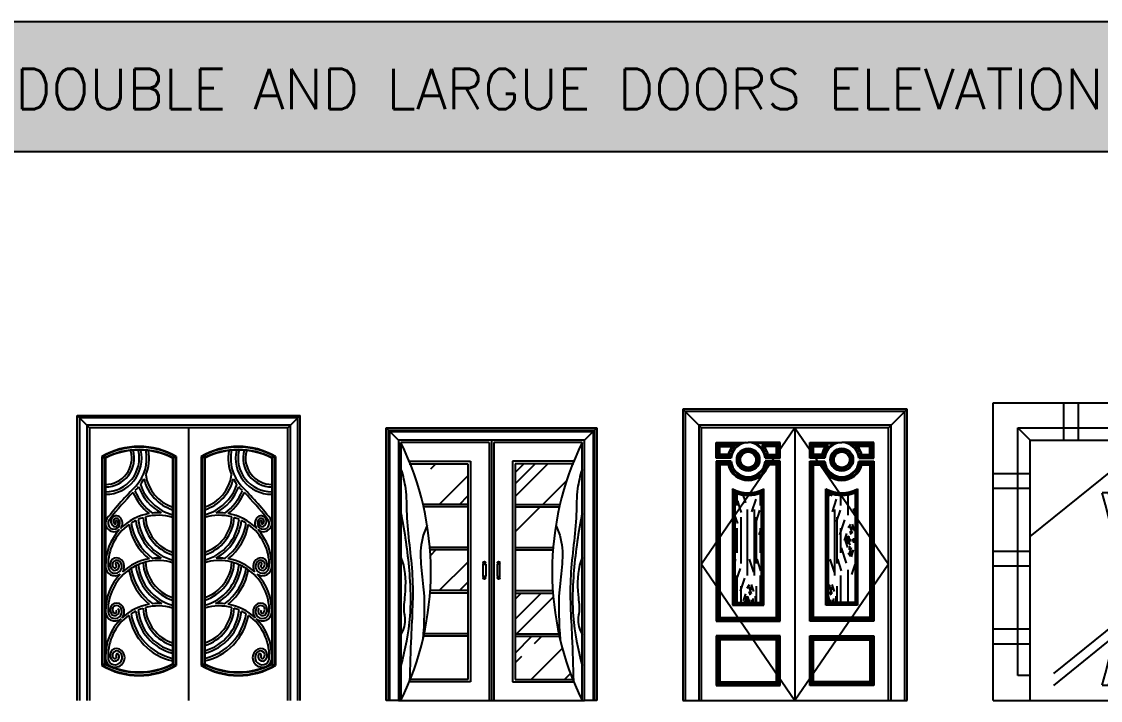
# Model space of a CAD drawing. Header units: millimetres. Extents: x 981 to 33574, y 16402 to 34985.
# Drawn here: x 13692 to 22392, y 29508 to 34985 of the extents above; entities that cross this region are included whole.
import ezdxf

# ---------------------------------------------------------------- set-up
doc = ezdxf.new("R2010")
doc.units = ezdxf.units.MM
doc.layers.add('www.cad-blocks.net', color=7, linetype='Continuous')
doc.styles.get("Standard").update_dxf_attribs({"font": 'arial.ttf'})

# ---------------------------------------------------------------- blocks, each defined once
blk = doc.blocks.new('A$C51471DAD')
for p, q in [((0, 0), (0, 2300)), ((0, 2300), (1800, 2300)), ((100, 2200), (0, 2300)), ((20, 2280), (20, 0)), ((1780, 2280), (20, 2280)), ((1700, 2200), (1800, 2300)), ((1780, 0), (1780, 2280)), ((1800, 0), (1800, 2300)), ((80, 2220), (80, 0)), ((1720, 2220), (80, 2220)), ((100, 2200), (100, 0)), ((1700, 2200), (100, 2200)), ((900, 2200), (900, 0)), ((1700, 0), (1700, 2200)), ((1720, 0), (1720, 2220)), ((200, 1968.1), (200, 281.2)), ((200, 1968.1), (230, 1955)), ((205, 1966), (205, 283.3)), ((225, 1957.2), (225, 292)), ((230, 1955), (230, 294.3)), ((770, 1955), (800, 1968.1)), ((770, 1955), (770, 294.3)), ((775, 1957.2), (775, 292)), ((795, 1966), (795, 283.3)), ((800, 1968.1), (800, 281.2)), ((1000, 1968.1), (1000, 281.2)), ((1030, 1955), (1000, 1968.1)), ((1005, 1966), (1005, 283.3)), ((1025, 1957.2), (1025, 292)), ((1030, 1955), (1030, 294.3)), ((1600, 1968.1), (1570, 1955)), ((1570, 1955), (1570, 294.3)), ((1575, 1957.2), (1575, 292)), ((1595, 1966), (1595, 283.3)), ((1600, 1968.1), (1600, 281.2)), ((230, 294.3), (200, 281.2)), ((770, 294.3), (800, 281.2)), ((1030, 294.3), (1000, 281.2)), ((1570, 294.3), (1600, 281.2))]:
    blk.add_line(p, q)
for centre, radius, start, end in [((500, 1454.3), 595, 59.7191, 120.2809), ((500, 1449.4), 594.9, 60.2711, 119.7289), ((500, 1426.6), 597.7, 62.60511, 117.39489), ((229, 1955.4), 212.4, 270.25648, 15.48054), ((500, 1420), 599.3, 63.22198, 116.77802), ((229, 1955.4), 232.4, 270.25648, 15.48054), ((229, 1955.4), 272.4, 270.25648, 12.58495), ((229, 1955.4), 292.4, 270.25648, 12.58495), ((225.2, 1955.3), 336.1, 318.17726, 9.54931), ((225.2, 1955.3), 356.1, 337.52568, 9.54931), ((1300, 1454.3), 595, 59.7191, 120.2809), ((1300, 1449.4), 594.9, 60.2711, 119.7289), ((1300, 1426.6), 597.7, 62.60511, 117.39489), ((1300, 1420), 599.3, 63.22198, 116.77802), ((1574.8, 1955.3), 356.1, 170.45069, 202.47432), ((1574.8, 1955.3), 336.1, 170.45069, 221.82274), ((1571, 1955.4), 292.4, 167.41505, 269.74352), ((1571, 1955.4), 272.4, 167.41505, 269.74352), ((1571, 1955.4), 232.4, 164.51946, 269.74352), ((1571, 1955.4), 212.4, 164.51946, 269.74352), ((225.2, 1955.3), 356.1, 323.38288, 332.02712), ((872.6, 1865), 381.7, 198.65352, 254.40592), ((872.6, 1865), 341.7, 192.97446, 252.52494), ((872.6, 1865), 321.7, 188.18778, 251.39992), ((927.4, 1865), 321.7, 288.60008, 351.81222), ((927.4, 1865), 341.7, 287.47506, 347.02554), ((927.4, 1865), 381.7, 285.59408, 341.34648), ((1574.8, 1955.3), 356.1, 207.97288, 216.61712), ((2527.5, -325.4), 2905.2, 134.93323, 141.90799), ((2355.5, -162.7), 2648.5, 135.98736, 142.04192), ((872.6, 1865), 461.7, 203.96337, 230.7326), ((2355.5, -162.7), 2648.5, 134.57773, 135.5197), ((872.6, 1865), 441.7, 203.15325, 233.17775), ((225.2, 1955.3), 356.1, 318.17726, 319.59086), ((872.6, 1865), 401.7, 200.58241, 241.18498), ((927.4, 1865), 401.7, 298.81502, 339.41759), ((927.4, 1865), 441.7, 306.82225, 336.84675), ((927.4, 1865), 461.7, 309.2674, 336.03663), ((-555.5, -162.7), 2648.5, 44.4803, 45.42227), ((1574.8, 1955.3), 356.1, 220.40914, 221.82274), ((-727.5, -325.4), 2905.2, 38.09201, 45.06677), ((-555.5, -162.7), 2648.5, 37.95808, 44.01264), ((316.7, 1444.7), 44.4, 53.21233, 237.5206), ((297.9, 1429.5), 68, 321.66215, 48.15222), ((653, 1090.7), 423.1, 99.88755, 135.49589), ((653, 1090.7), 403.1, 73.13616, 104.58949), ((872.6, 1500.1), 321.7, 183.42857, 251.39992), ((653, 1090.7), 423.1, 86.48375, 96.12635), ((653, 1090.7), 423.1, 73.95533, 74.38271), ((1147, 1090.7), 423.1, 105.61729, 106.04467), ((1147, 1090.7), 403.1, 75.41051, 106.86384), ((927.4, 1500.1), 321.7, 288.60008, 356.57143), ((1147, 1090.7), 423.1, 83.87365, 93.51625), ((1147, 1090.7), 423.1, 44.50411, 80.11245), ((1502.1, 1429.5), 68, 131.84778, 218.33785), ((1483.3, 1444.7), 44.4, 302.4794, 126.78767), ((297.9, 1429.5), 68, 146.71799, 311.03525), ((653, 1090.7), 403.1, 125.62756, 181.24521), ((298, 1429.5), 48, 129.8356, 48.21058), ((316.7, 1444.7), 24.4, 53.21233, 237.5206), ((306.9, 1429.2), 26, 237.5206, 59.5908), ((306.9, 1429.2), 5.99, 237.5206, 59.5908), ((319, 1440.5), 11.1, 85.00198, 214.17962), ((872.6, 1500.1), 461.7, 190.19277, 230.7326), ((653, 1090.7), 403.1, 116.39394, 122.50489), ((872.6, 1500.1), 441.7, 189.0393, 233.17775), ((872.6, 1500.1), 401.7, 186.90091, 241.18498), ((653, 1090.7), 403.1, 107.49829, 113.39668), ((872.6, 1500.1), 381.7, 185.92298, 254.40592), ((872.6, 1500.1), 341.7, 184.17809, 252.52494), ((927.4, 1500.1), 341.7, 287.47506, 355.82191), ((927.4, 1500.1), 381.7, 285.59408, 354.07702), ((927.4, 1500.1), 401.7, 298.81502, 353.09909), ((927.4, 1500.1), 441.7, 306.82225, 350.9607), ((927.4, 1500.1), 461.7, 309.2674, 349.80723), ((1147, 1090.7), 403.1, 66.60332, 72.50171), ((1147, 1090.7), 403.1, 57.49511, 63.60606), ((1147, 1090.7), 403.1, 358.75479, 54.37244), ((1502, 1429.5), 48, 131.78942, 50.1644), ((1502.1, 1429.5), 68, 228.96475, 33.28201), ((1493.1, 1429.2), 26, 120.4092, 302.4794), ((1483.3, 1444.7), 24.4, 302.4794, 126.78767), ((1481, 1440.5), 11.1, 325.82038, 94.99802), ((1493.1, 1429.2), 5.99, 120.4092, 302.4794), ((653, 1090.7), 423.1, 137.2015, 181.24521), ((1147, 1090.7), 423.1, 358.75479, 42.7985), ((320.2, 1096.1), 54.4, 45.23596, 217.72393), ((305.4, 1081.2), 75.4, 324.64266, 45.23596), ((653, 725.8), 423.1, 99.88755, 132.5535), ((653, 725.8), 423.1, 86.48375, 96.12635), ((653, 725.8), 423.1, 73.95533, 74.38271), ((1147, 725.8), 423.1, 105.61729, 106.04467), ((1147, 725.8), 423.1, 83.87365, 93.51625), ((1147, 725.8), 423.1, 47.4465, 80.11245), ((1494.6, 1081.2), 75.4, 134.76404, 215.35734), ((1479.8, 1096.1), 54.4, 322.27607, 134.76404), ((305.4, 1081.2), 75.4, 179.7143, 304.10474), ((653, 725.8), 403.1, 73.13616, 181.24521), ((305.4, 1081.2), 55.4, 179.7143, 45.23596), ((304.4, 1083.9), 34.5, 217.72393, 41.18833), ((320.2, 1096.1), 34.4, 45.23596, 217.72393), ((304.4, 1083.9), 14.5, 217.72393, 41.18833), ((320.4, 1102.7), 10.6, 21.14497, 241.23169), ((872.6, 1135.2), 461.7, 190.19277, 231.01683), ((872.6, 1135.2), 441.7, 189.0393, 233.51124), ((872.6, 1135.2), 401.7, 186.90091, 241.78023), ((872.6, 1135.2), 381.7, 185.92298, 254.40592), ((872.6, 1135.2), 341.7, 184.17809, 252.52494), ((872.6, 1135.2), 321.7, 183.42857, 251.39992), ((1147, 725.8), 403.1, 358.75479, 106.86384), ((927.4, 1135.2), 321.7, 288.60008, 356.57143), ((927.4, 1135.2), 341.7, 287.47506, 355.82191), ((927.4, 1135.2), 381.7, 285.59408, 354.07702), ((927.4, 1135.2), 401.7, 298.21977, 353.09909), ((927.4, 1135.2), 441.7, 306.48876, 350.9607), ((927.4, 1135.2), 461.7, 308.98317, 349.80723), ((1494.6, 1081.2), 55.4, 134.76404, 0.2857), ((1494.6, 1081.2), 75.4, 235.89526, 0.2857), ((1479.8, 1096.1), 34.4, 322.27607, 134.76404), ((1495.6, 1083.9), 34.5, 138.81167, 322.27607), ((1479.6, 1102.7), 10.6, 298.76831, 158.85503), ((1495.6, 1083.9), 14.5, 138.81167, 322.27607), ((653, 725.8), 423.1, 136.1939, 181.24521), ((1147, 725.8), 423.1, 358.75479, 43.8061), ((320.2, 731.2), 54.4, 45.23596, 217.72393), ((1479.8, 731.2), 54.4, 322.27607, 134.76404), ((305.4, 716.3), 75.4, 179.7143, 310.70759), ((305.4, 716.3), 55.4, 179.7143, 45.23596), ((304.4, 719), 34.5, 217.72393, 41.18833), ((320.2, 731.2), 34.4, 45.23596, 217.72393), ((304.4, 719), 14.5, 217.72393, 41.18833), ((305.4, 716.3), 75.4, 317.75825, 45.23596), ((653, 359.2), 423.1, 99.64344, 133.60517), ((653, 359.2), 403.1, 116.39394, 122.50489), ((872.6, 768.5), 441.7, 189.0393, 256.56733), ((872.6, 768.5), 401.7, 186.90091, 255.20061), ((653, 359.2), 403.1, 107.49829, 113.39668), ((872.6, 768.5), 381.7, 185.92298, 254.40592), ((872.6, 768.5), 341.7, 184.17809, 252.52494), ((653, 359.2), 403.1, 73.13616, 104.58949), ((872.6, 768.5), 321.7, 183.42857, 251.39992), ((653, 359.2), 423.1, 85.98618, 95.84556), ((1147, 359.2), 403.1, 75.41051, 106.86384), ((927.4, 768.5), 321.7, 288.60008, 356.57143), ((927.4, 768.5), 341.7, 287.47506, 355.82191), ((927.4, 768.5), 381.7, 285.59408, 354.07702), ((927.4, 768.5), 401.7, 284.79939, 353.09909), ((927.4, 768.5), 441.7, 283.43267, 350.9607), ((1147, 359.2), 423.1, 84.15444, 94.01382), ((1147, 359.2), 423.1, 46.39483, 80.35656), ((1147, 359.2), 403.1, 66.60332, 72.50171), ((1147, 359.2), 403.1, 57.49511, 63.60606), ((1494.6, 716.3), 75.4, 134.76404, 222.24175), ((1494.6, 716.3), 55.4, 134.76404, 0.2857), ((1494.6, 716.3), 75.4, 229.29241, 0.2857), ((1479.8, 731.2), 34.4, 322.27607, 134.76404), ((1495.6, 719), 34.5, 138.81167, 322.27607), ((1495.6, 719), 14.5, 138.81167, 322.27607), ((653, 359.2), 423.1, 134.86066, 181.24521), ((653, 359.2), 403.1, 125.62756, 181.36499), ((872.6, 768.5), 461.7, 190.19277, 257.15941), ((927.4, 768.5), 461.7, 282.84059, 349.80723), ((1147, 359.2), 403.1, 358.63501, 54.37244), ((1147, 359.2), 423.1, 358.75479, 45.13934), ((307.1, 345.5), 77.2, 176.70438, 48.24588), ((307.1, 345.5), 57.2, 175.95987, 48.24588), ((320.2, 364.5), 54.4, 45.23596, 217.72393), ((304.4, 352.3), 34.5, 217.72393, 41.18833), ((320.2, 364.5), 34.4, 45.23596, 217.72393), ((304.4, 352.3), 14.5, 217.72393, 41.18833), ((326.1, 364.6), 11.2, 67.73906, 194.6376), ((1492.9, 345.5), 77.2, 131.75412, 3.29562), ((1492.9, 345.5), 57.2, 131.75412, 4.04013), ((1479.8, 364.5), 54.4, 322.27607, 134.76404), ((1479.8, 364.5), 34.4, 322.27607, 134.76404), ((1495.6, 352.3), 34.5, 138.81167, 322.27607), ((1473.9, 364.6), 11.2, 345.3624, 112.26094), ((1495.6, 352.3), 14.5, 138.81167, 322.27607), ((500, 795), 595, 239.7191, 300.2809), ((500, 799.9), 594.9, 240.2711, 299.7289), ((500, 822.7), 597.7, 242.60511, 297.39489), ((500, 829.3), 599.3, 243.22198, 296.77802), ((1300, 795), 595, 239.7191, 300.2809), ((1300, 799.9), 594.9, 240.2711, 299.7289), ((1300, 822.7), 597.7, 242.60511, 297.39489), ((1300, 829.3), 599.3, 243.22198, 296.77802)]:
    blk.add_arc(centre, radius, start, end)
blk = doc.blocks.new('A$C1D390F82')
for p, q in [((0, 0), (0, 2200)), ((0, 2200), (1700, 2200)), ((100, 2100), (0, 2200)), ((20, 0), (20, 2180)), ((20, 2180), (1680, 2180)), ((1600, 2100), (1700, 2200)), ((1680, 2180), (1680, 0)), ((1700, 2200), (1700, 0)), ((30, 0), (30, 2170)), ((30, 2170), (1670, 2170)), ((100, 2100), (100, 0)), ((1600, 2100), (100, 2100)), ((850, 2100), (850, 0)), ((1600, 0), (1600, 2100)), ((1670, 2170), (1670, 0)), ((120, 2080), (120, 0)), ((120, 0), (120, 2080)), ((830, 2080), (120, 2080)), ((830, 2080), (830, 0)), ((870, 2080), (870, 0)), ((1580, 2080), (870, 2080)), ((1580, 0), (1580, 2080)), ((187.1, 1930), (680, 1930)), ((680, 1930), (680, 150)), ((1020, 1930), (1020, 150)), ((1512.9, 1930), (1020, 1930)), ((187.1, 1910), (660, 1910)), ((359.8, 1868.3), (401.5, 1910)), ((660, 1910), (660, 170)), ((1040, 1910), (1040, 170)), ((1040, 1646.4), (1303.6, 1910)), ((1512.9, 1910), (1040, 1910)), ((1040, 1747), (1203, 1910)), ((1040, 1840.4), (1109.6, 1910)), ((429.1, 1582), (660, 1812.9)), ((1262.9, 1582), (1456.2, 1775.3)), ((660, 1582), (298.1, 1582)), ((590.8, 1582), (660.3, 1651.5)), ((1040, 1582), (1401.9, 1582)), ((660, 1562), (302.7, 1562)), ((1040, 1562), (1397.3, 1562)), ((1040, 1359.1), (1242.9, 1562)), ((660, 1234), (353.1, 1234)), ((1040, 1234), (1346.9, 1234)), ((660, 1214), (354.6, 1214)), ((359.8, 1172.3), (401.5, 1214)), ((1040, 1214), (1345.4, 1214)), ((429.1, 886), (660, 1116.9)), ((783.4, 1000), (783.4, 1100)), ((783.4, 1100), (803.4, 1100)), ((803.4, 1100), (803.4, 1000)), ((916.6, 1100), (896.6, 1100)), ((896.6, 1100), (896.6, 1000)), ((916.6, 1000), (916.6, 1100)), ((803.4, 1000), (783.4, 1000)), ((896.6, 1000), (916.6, 1000)), ((660, 886), (356, 886)), ((590.8, 886), (660.3, 955.5)), ((1040, 886), (1344, 886)), ((660, 866), (354.6, 866)), ((1040, 655), (1251, 866)), ((1040, 866), (1345.4, 866)), ((1040, 816.7), (1089.3, 866)), ((1052.3, 538), (1348, 833.7)), ((660, 538), (307.1, 538)), ((1040, 538), (1392.9, 538)), ((660, 518), (302.7, 518)), ((1040, 518), (1397.3, 518)), ((1040, 382), (1176, 518)), ((1195.7, 458.3), (1255.4, 518)), ((1040, 302.6), (1094.9, 357.6)), ((1169.9, 170), (1421.3, 421.4)), ((1438.6, 170), (1486.5, 217.9)), ((660, 170), (187.1, 170)), ((680, 150), (187.1, 150)), ((1020, 150), (1512.9, 150)), ((1040, 170), (1512.9, 170)), ((100, 0), (0, 0)), ((100, 0), (1600, 0)), ((1700, 0), (1600, 0))]:
    blk.add_line(p, q)
for centre in [(793.4, 1112), (906.6, 1112), (793.4, 988), (906.6, 988)]:
    blk.add_circle(centre, 9.58)
for centre, start, end in [((-2003.2, 1040), 333.90298, 26.09702), ((3703.2, 1040), 153.90298, 206.09702)]:
    blk.add_arc(centre, 2364.2, start, end)
for points, knots in [([(120, 1862.7), (135.7, 1812.1), (166.2, 1694.4), (159.6, 1404.4), (232.3, 1009.2), (200.6, 558.7), (192.5, 275.3), (189.9, 156.9)], [108.849398, 108.849398, 108.849398, 108.849398, 267.068775, 474.344597, 971.281242, 1466.234744, 1821.923119, 1821.923119, 1821.923119, 1821.923119]), ([(1580, 1862.7), (1564.3, 1812.1), (1533.8, 1694.4), (1540.4, 1404.4), (1467.7, 1009.2), (1499.4, 558.7), (1507.5, 275.3), (1510.1, 156.9)], [108.849398, 108.849398, 108.849398, 108.849398, 267.068775, 474.344597, 971.281242, 1466.234744, 1821.923119, 1821.923119, 1821.923119, 1821.923119]), ([(120, 1509.3), (125.4, 1481.7), (159.9, 1300.9), (193.8, 1024.3), (200.9, 637.3), (152.6, 413), (120, 281.4)], [75.128561, 75.128561, 75.128561, 75.128561, 159.444781, 627.313203, 910.084775, 1314.654878, 1314.654878, 1314.654878, 1314.654878]), ([(1580, 1509.3), (1574.6, 1481.7), (1540.1, 1300.9), (1506.2, 1024.3), (1499.1, 637.3), (1547.4, 413), (1580, 281.4)], [75.128561, 75.128561, 75.128561, 75.128561, 159.444781, 627.313203, 910.084775, 1314.654878, 1314.654878, 1314.654878, 1314.654878]), ([(331.3, 1414), (315.7, 1378.2), (250.7, 1213.4), (321.3, 893.6), (306.1, 623.4), (296.4, 491)], [40.732886, 40.732886, 40.732886, 40.732886, 156.634565, 570.81632, 970.763909, 970.763909, 970.763909, 970.763909]), ([(1368.7, 1414), (1384.3, 1378.2), (1449.3, 1213.4), (1378.7, 893.6), (1393.9, 623.4), (1403.6, 491)], [40.732886, 40.732886, 40.732886, 40.732886, 156.634565, 570.81632, 970.763909, 970.763909, 970.763909, 970.763909]), ([(120, 1152.5), (123.8, 1142.9), (158.9, 1048.1), (159.2, 890.5), (137.3, 737.7), (158.9, 630.3), (140.1, 575.2), (120, 532)], [61.840429, 61.840429, 61.840429, 61.840429, 92.846685, 366.267749, 517.836827, 553.542807, 690.88702, 690.88702, 690.88702, 690.88702]), ([(1580, 1152.5), (1576.2, 1142.9), (1541.1, 1048.1), (1540.8, 890.5), (1562.7, 737.7), (1541.1, 630.3), (1559.9, 575.2), (1580, 532)], [61.840429, 61.840429, 61.840429, 61.840429, 92.846685, 366.267749, 517.836827, 553.542807, 690.88702, 690.88702, 690.88702, 690.88702])]:
    blk.add_open_spline(points, degree=3, knots=knots)
blk = doc.blocks.new('A$C2A253A75')
for p, q in [((1810, 2350), (0, 2350)), ((0, 2350), (0, 0)), ((0, 2350), (150, 2200)), ((1660, 2200), (1810, 2350)), ((1810, 0), (1810, 2350)), ((1790, 2330), (20, 2330)), ((20, 2330), (20, 0)), ((1790, 0), (1790, 2330)), ((1680, 2220), (130, 2220)), ((130, 2220), (130, 0)), ((1660, 2200), (150, 2200)), ((905, 2200), (150, 1100)), ((150, 0), (150, 2200)), ((905, 2200), (905, 0)), ((905, 2200), (1660, 1100)), ((1660, 0), (1660, 2200)), ((1680, 0), (1680, 2220)), ((270, 2080), (300, 2050)), ((270, 1955), (270, 2080)), ((270, 2080), (527.5, 2080)), ((278, 1963), (278, 2072)), ((278, 2072), (461.2, 2072)), ((292, 1977), (292, 2058)), ((292, 2058), (417.5, 2058)), ((300, 1985), (300, 2050)), ((300, 2050), (399, 2050)), ((785, 2080), (527.5, 2080)), ((777, 2072), (593.8, 2072)), ((763, 2058), (637.5, 2058)), ((755, 2050), (656, 2050)), ((785, 2080), (755, 2050)), ((755, 1985), (755, 2050)), ((763, 1977), (763, 2058)), ((777, 1963), (777, 2072)), ((785, 1955), (785, 2080)), ((1025, 2080), (1055, 2050)), ((1025, 1955), (1025, 2080)), ((1025, 2080), (1282.5, 2080)), ((1033, 1963), (1033, 2072)), ((1033, 2072), (1216.2, 2072)), ((1047, 1977), (1047, 2058)), ((1047, 2058), (1172.5, 2058)), ((1055, 1985), (1055, 2050)), ((1055, 2050), (1154, 2050)), ((1540, 2080), (1282.5, 2080)), ((1532, 2072), (1348.8, 2072)), ((1518, 2058), (1392.5, 2058)), ((1510, 2050), (1411, 2050)), ((1540, 2080), (1510, 2050)), ((1510, 1985), (1510, 2050)), ((1518, 1977), (1518, 2058)), ((1532, 1963), (1532, 2072)), ((1540, 1955), (1540, 2080)), ((300, 1985), (270, 1955)), ((390.6, 1955), (270, 1955)), ((270, 1930), (270, 640)), ((270, 1930), (300, 1900)), ((390.6, 1930), (270, 1930)), ((383.5, 1963), (278, 1963)), ((278, 1922), (278, 648)), ((383.5, 1922), (278, 1922)), ((371.8, 1977), (292, 1977)), ((365.5, 1985), (300, 1985)), ((365.5, 1985), (390.6, 1955)), ((365.5, 1900), (390.6, 1930)), ((689.5, 1985), (664.4, 1955)), ((664.4, 1955), (785, 1955)), ((785, 1930), (664.4, 1930)), ((689.5, 1900), (664.4, 1930)), ((671.5, 1963), (777, 1963)), ((777, 1922), (671.5, 1922)), ((683.2, 1977), (763, 1977)), ((689.5, 1985), (755, 1985)), ((755, 1985), (785, 1955)), ((785, 1930), (755, 1900)), ((777, 648), (777, 1922)), ((785, 640), (785, 1930)), ((1055, 1985), (1025, 1955)), ((1145.6, 1955), (1025, 1955)), ((1025, 640), (1025, 1930)), ((1025, 1930), (1055, 1900)), ((1025, 1930), (1145.6, 1930)), ((1138.5, 1963), (1033, 1963)), ((1033, 648), (1033, 1922)), ((1033, 1922), (1138.5, 1922)), ((1126.8, 1977), (1047, 1977)), ((1120.5, 1985), (1055, 1985)), ((1120.5, 1985), (1145.6, 1955)), ((1120.5, 1900), (1145.6, 1930)), ((1444.5, 1985), (1419.4, 1955)), ((1419.4, 1955), (1540, 1955)), ((1444.5, 1900), (1419.4, 1930)), ((1419.4, 1930), (1540, 1930)), ((1426.5, 1963), (1532, 1963)), ((1426.5, 1922), (1532, 1922)), ((1438.2, 1977), (1518, 1977)), ((1444.5, 1985), (1510, 1985)), ((1510, 1985), (1540, 1955)), ((1540, 1930), (1510, 1900)), ((1532, 1922), (1532, 648)), ((1540, 1930), (1540, 640)), ((292, 1908), (292, 662)), ((371.8, 1908), (292, 1908)), ((300, 1900), (300, 670)), ((365.5, 1900), (300, 1900)), ((763, 1908), (683.2, 1908)), ((755, 1900), (689.5, 1900)), ((755, 670), (755, 1900)), ((763, 662), (763, 1908)), ((1047, 662), (1047, 1908)), ((1047, 1908), (1126.8, 1908)), ((1055, 670), (1055, 1900)), ((1055, 1900), (1120.5, 1900)), ((1438.2, 1908), (1518, 1908)), ((1444.5, 1900), (1510, 1900)), ((1510, 1900), (1510, 670)), ((1518, 1908), (1518, 662)), ((400, 1707.3), (400, 770)), ((420, 1675.9), (400, 1707.3)), ((405, 1699.1), (405, 775)), ((415, 1683.4), (415, 785)), ((420, 1675.9), (420, 790)), ((438.5, 1571.5), (438.5, 1669.1)), ((502.7, 1613.8), (488, 1657.7)), ((539.4, 1648.2), (534.7, 1655.1)), ((547, 1646.9), (550, 1655.9)), ((594.8, 1662), (594.8, 1663)), ((626, 1571.5), (626, 1672.4)), ((635, 1675.9), (655, 1707.3)), ((635, 790), (635, 1675.9)), ((640, 785), (640, 1683.4)), ((650, 775), (650, 1699.1)), ((655, 770), (655, 1707.3)), ((1155, 770), (1155, 1707.3)), ((1175, 1675.9), (1155, 1707.3)), ((1160, 775), (1160, 1699.1)), ((1170, 785), (1170, 1683.4)), ((1175, 790), (1175, 1675.9)), ((1189.4, 1648.2), (1175, 1669.7)), ((1178.3, 1665.8), (1180.9, 1673.6)), ((1189.2, 1666.3), (1191.5, 1669.8)), ((1197, 1647), (1203.4, 1666.1)), ((1276, 1571.5), (1276, 1655.1)), ((1333.8, 1575.3), (1333.8, 1659.6)), ((1390, 1675.9), (1410, 1707.3)), ((1390, 1675.9), (1390, 790)), ((1395, 1683.4), (1395, 785)), ((1405, 1699.1), (1405, 775)), ((1410, 1707.3), (1410, 770)), ((461.6, 1554.1), (443.2, 1609.5)), ((508.8, 1595.5), (502.7, 1613.8)), ((556.5, 1520.4), (590.9, 1623.6)), ((1206.5, 1520.5), (1240.9, 1623.6)), ((1333.8, 1494.9), (1333.8, 1575.3)), ((420.6, 1494.3), (420, 1496.2)), ((442.9, 1427.4), (420.6, 1494.3)), ((474.4, 1515.8), (461.6, 1554.1)), ((469.8, 1104.2), (469.8, 1479.2)), ((521.3, 1007.4), (521.3, 1541.7)), ((577.5, 1007.4), (577.5, 1541.7)), ((590.9, 1440.7), (622.1, 1534.5)), ((594.8, 1104.2), (594.8, 1479.2)), ((1227.5, 1007.4), (1227.5, 1541.8)), ((1240.9, 1440.8), (1272.1, 1534.5)), ((1244.8, 1104.2), (1244.8, 1479.2)), ((1390, 1511.2), (1377.3, 1549.2)), ((1266.7, 1335.5), (1307.3, 1457.4)), ((1333, 1394.4), (1351.7, 1422.5)), ((1368.2, 1346.9), (1349.5, 1403.2)), ((1370.6, 1376.3), (1351.9, 1404.4)), ((1387, 1365.7), (1368.2, 1422)), ((424.4, 1253.5), (424.4, 1328.5)), ((438.5, 1191.8), (438.5, 1388.7)), ((616.7, 1335.4), (635, 1390.3)), ((626, 1191.8), (626, 1388.7)), ((1276, 1191.8), (1276, 1388.7)), ((1303.3, 1290.8), (1322.1, 1347)), ((1322.1, 1272), (1340.8, 1328.3)), ((1324.4, 1253.5), (1324.4, 1328.5)), ((1349.5, 1253.2), (1330.7, 1309.5)), ((1349.5, 1290.7), (1340.1, 1318.8)), ((1343.1, 1272.2), (1343.1, 1309.7)), ((1358.8, 1337.6), (1349.5, 1365.7)), ((1380.6, 1272.2), (1380.6, 1309.7)), ((635, 1216.9), (630.5, 1230.5)), ((1321.1, 1108.6), (1280.5, 1230.4)), ((1330.7, 1234.4), (1312, 1290.7)), ((1331.5, 1262.7), (1340.8, 1290.8)), ((1340.8, 1215.8), (1350.2, 1243.9)), ((1340.8, 1178.3), (1359.6, 1234.5)), ((1352.5, 1281.6), (1352.5, 1300.4)), ((1371.3, 1281.6), (1371.3, 1300.4)), ((420, 1110.9), (429.2, 1138.5)), ((573.5, 1035.8), (539.1, 1139)), ((630.7, 1047), (599.4, 1140.7)), ((1223.5, 1035.6), (1189.1, 1138.8)), ((1280.7, 1046.9), (1249.4, 1140.7)), ((1351.9, 1160.7), (1333.1, 1188.8)), ((1351.7, 1178.8), (1370.5, 1206.9)), ((1359.6, 1159.5), (1378.3, 1215.8)), ((150, 1100), (905, 0)), ((434.6, 971.9), (465.9, 1065.7)), ((1660, 1100), (905, 0)), ((1333.8, 790), (1333.8, 1054.3)), ((1363.6, 1016.7), (1390, 1096)), ((438.5, 790), (438.5, 1009)), ((465.9, 882.9), (500.2, 986)), ((626, 790), (626, 1009)), ((1276, 790), (1276, 1009)), ((469.8, 790), (469.8, 921.4)), ((520.5, 906.9), (539.2, 935.1)), ((555.7, 859.5), (536.9, 915.8)), ((546.3, 850.2), (536.9, 878.3)), ((558.1, 888.8), (539.4, 916.9)), ((574.4, 878.3), (555.7, 934.5)), ((594.8, 790), (594.8, 921.4)), ((1175, 913.7), (1189.2, 935)), ((1205.7, 859.5), (1186.9, 915.7)), ((1196.3, 850.1), (1186.9, 878.2)), ((1208.1, 888.8), (1189.4, 916.9)), ((1224.4, 878.2), (1205.7, 934.5)), ((1244.8, 790), (1244.8, 921.4)), ((420, 790), (400, 770)), ((415, 785), (640, 785)), ((420, 790), (635, 790)), ((490.9, 803.2), (509.6, 859.5)), ((503.8, 790), (499.4, 803.3)), ((511.5, 790), (528.4, 840.7)), ((511.9, 790), (511.9, 841)), ((528.8, 790), (518.2, 822)), ((524, 790), (528.4, 803.2)), ((536.9, 803.3), (527.5, 831.4)), ((530.7, 790), (530.7, 822.2)), ((540, 794.1), (540, 812.9)), ((558.8, 794.1), (558.8, 812.9)), ((568.2, 790), (568.2, 822.2)), ((586.9, 790), (586.9, 841)), ((635, 790), (655, 770)), ((1175, 790), (1155, 770)), ((1395, 785), (1170, 785)), ((1175, 830.6), (1178.4, 840.8)), ((1175, 793.1), (1178.4, 803.3)), ((1178.8, 790), (1175, 801.5)), ((1390, 790), (1175, 790)), ((1186.9, 803.2), (1177.5, 831.3)), ((1180.6, 790), (1180.6, 822.2)), ((1190, 794.1), (1190, 812.9)), ((1208.8, 794.1), (1208.8, 812.9)), ((1218.1, 790), (1218.1, 822.2)), ((1236.9, 790), (1236.9, 841)), ((1390, 790), (1410, 770)), ((400, 770), (655, 770)), ((405, 775), (650, 775)), ((1410, 770), (1155, 770)), ((1405, 775), (1160, 775)), ((270, 640), (300, 670)), ((270, 640), (785, 640)), ((278, 648), (777, 648)), ((292, 662), (763, 662)), ((300, 670), (755, 670)), ((785, 640), (755, 670)), ((1025, 640), (1055, 670)), ((1540, 640), (1025, 640)), ((1532, 648), (1033, 648)), ((1518, 662), (1047, 662)), ((1510, 670), (1055, 670)), ((1540, 640), (1510, 670)), ((785, 520), (270, 520)), ((270, 520), (300, 490)), ((270, 520), (270, 120)), ((777, 512), (278, 512)), ((278, 512), (278, 128)), ((763, 498), (292, 498)), ((292, 498), (292, 142)), ((755, 490), (300, 490)), ((300, 490), (300, 150)), ((755, 490), (785, 520)), ((755, 150), (755, 490)), ((763, 142), (763, 498)), ((777, 128), (777, 512)), ((785, 120), (785, 520)), ((1055, 490), (1025, 520)), ((1025, 120), (1025, 520)), ((1025, 520), (1540, 520)), ((1033, 128), (1033, 512)), ((1033, 512), (1532, 512)), ((1047, 142), (1047, 498)), ((1047, 498), (1518, 498)), ((1055, 150), (1055, 490)), ((1055, 490), (1510, 490)), ((1540, 520), (1510, 490)), ((1510, 490), (1510, 150)), ((1518, 498), (1518, 142)), ((1532, 512), (1532, 128)), ((1540, 520), (1540, 120)), ((300, 150), (270, 120)), ((270, 120), (785, 120)), ((278, 128), (777, 128)), ((292, 142), (763, 142)), ((300, 150), (755, 150)), ((755, 150), (785, 120)), ((1055, 150), (1025, 120)), ((1540, 120), (1025, 120)), ((1532, 128), (1033, 128)), ((1518, 142), (1047, 142)), ((1510, 150), (1055, 150)), ((1510, 150), (1540, 120)), ((0, 0), (1810, 0))]:
    blk.add_line(p, q)
for centre, radius in [((527.5, 1942.5), 92.5), ((527.5, 1942.5), 84.5), ((527.5, 1942.5), 70.5), ((527.5, 1942.5), 62.5), ((1282.5, 1942.5), 92.5), ((1282.5, 1942.5), 84.5), ((1282.5, 1942.5), 70.5), ((1282.5, 1942.5), 62.5)]:
    blk.add_circle(centre, radius)
for centre, radius, start, end in [((527.5, 1942.5), 167.5, 140.0745, 165.30158), ((527.5, 1942.5), 159.5, 133.60282, 167.50814), ((527.5, 1942.5), 145.5, 117.12243, 171.90045), ((527.5, 1942.5), 137.5, 90, 174.78409), ((541, 1747.8), 333.9, 95.7716, 115.16486), ((527.5, 1942.5), 137.5, 5.21591, 90), ((527.5, 1942.5), 145.5, 8.09955, 62.87757), ((527.5, 1942.5), 159.5, 12.49186, 46.39718), ((527.5, 1942.5), 167.5, 14.69842, 39.9255), ((1282.5, 1942.5), 167.5, 140.0745, 165.30158), ((1282.5, 1942.5), 159.5, 133.60282, 167.50814), ((1282.5, 1942.5), 145.5, 117.12243, 171.90045), ((1282.5, 1942.5), 137.5, 90, 174.78409), ((1282.5, 1942.5), 137.5, 5.21591, 90), ((1269, 1747.8), 333.9, 64.83514, 84.2284), ((1282.5, 1942.5), 145.5, 8.09955, 62.87757), ((1282.5, 1942.5), 159.5, 12.49186, 46.39718), ((1282.5, 1942.5), 167.5, 14.69842, 39.9255), ((527.5, 1942.5), 145.5, 188.09955, 351.90045), ((527.5, 1942.5), 137.5, 185.21591, 354.78409), ((1282.5, 1942.5), 145.5, 188.09955, 351.90045), ((1282.5, 1942.5), 137.5, 185.21591, 354.78409), ((527.5, 1942.5), 167.5, 194.69842, 345.30158), ((527.5, 1942.5), 159.5, 192.49186, 347.50814), ((1282.5, 1942.5), 167.5, 194.69842, 345.30158), ((1282.5, 1942.5), 159.5, 192.49186, 347.50814), ((527.5, 1942.5), 267.5, 241.53411, 298.46589), ((527.5, 1942.5), 272.5, 243.28574, 296.71426), ((527.5, 1942.5), 282.5, 246.53242, 293.46758), ((527.5, 1942.5), 287.5, 248.04285, 291.95715), ((1282.5, 1942.5), 267.5, 241.53411, 298.46589), ((1282.5, 1942.5), 272.5, 243.28574, 296.71426), ((1282.5, 1942.5), 282.5, 246.53242, 293.46758), ((1282.5, 1942.5), 287.5, 248.04285, 291.95715)]:
    blk.add_arc(centre, radius, start, end)
blk = doc.blocks.new('A$C7B835C6D')
for p, q in [((0, 0), (0, 2400)), ((0, 2400), (2200, 2400)), ((570.4, 2100), (570.4, 2400)), ((690.4, 2100), (690.4, 2400)), ((1509.6, 2100), (1509.6, 2400)), ((1629.6, 2100), (1629.6, 2400)), ((2200, 2400), (2200, 0)), ((200, 200), (200, 2200)), ((200, 2200), (2000, 2200)), ((300, 2100), (200, 2200)), ((1900, 2100), (2000, 2200)), ((2000, 2200), (2000, 200)), ((300, 0), (300, 2100)), ((300, 0), (300, 2100)), ((300, 1322), (1261, 2100)), ((300, 2100), (1900, 2100)), ((300, 2100), (1900, 2100)), ((1100, 2100), (1100, 0)), ((1900, 0), (1900, 2100)), ((1900, 2100), (1900, 0)), ((300, 1829.6), (0, 1829.6)), ((1900, 1829.6), (2200, 1829.6)), ((300, 1709.6), (0, 1709.6)), ((932.3, 1674.2), (879.9, 1674.2)), ((1267.7, 1674.2), (1320.1, 1674.2)), ((1900, 1709.6), (2200, 1709.6)), ((489.5, 216.5), (1900, 1358.5)), ((489.5, 121.3), (1900, 1263.3)), ((300, 1202.1), (0, 1202.1)), ((1900, 1202.1), (2200, 1202.1)), ((300, 1082.1), (0, 1082.1)), ((1900, 1082.1), (2200, 1082.1)), ((300, 574.5), (0, 574.5)), ((1900, 574.5), (2200, 574.5)), ((300, 454.5), (0, 454.5)), ((1900, 454.5), (2200, 454.5)), ((300, 200), (200, 200)), ((2000, 200), (1900, 200)), ((879.9, 124.2), (932.3, 124.2)), ((1320.1, 124.2), (1267.7, 124.2)), ((0, 0), (2200, 0))]:
    blk.add_line(p, q)
for centre, radius, start, end in [((-1560.2, 899.2), 2560.2, 342.37945, 17.62055), ((-1560.2, 899.2), 2610.2, 342.72771, 17.27229), ((3760.2, 899.2), 2610.2, 162.72771, 197.27229), ((3760.2, 899.2), 2560.2, 162.37945, 197.62055)]:
    blk.add_arc(centre, radius, start, end)
blk = doc.blocks.new('FORMAT')
at = {"true_color": 0x546d8e}
h = blk.add_hatch(color=155, dxfattribs=at)
h.set_gradient(color1=(68, 68, 68), color2=(84, 109, 142), tint=1)
h.paths.add_polyline_path([(4710.3, 34985.3), (4710.3, 33937.4), (33574, 33937.4), (33574, 34985.3)])
at = {"color": 155, "true_color": 0x546d8e}
for p, q in [((4710.3, 34985.3), (33574, 34985.3)), ((4710.3, 33937.4), (33574, 33937.4))]:
    blk.add_line(p, q, dxfattribs=at)
at = {"insert": (13640.5, 34603.3), "char_height": 325, "attachment_point": 1}
blk.add_mtext_dynamic_manual_height_columns('{\\Fsimplex|c0;\\C255;\\c16777215;DOUBLE AND LARGUE DOORS ELEVATION}', width=16790, gutter_width=12.5, heights=[0], dxfattribs=at)

msp = doc.modelspace()

# ---------------------------------------------------------------- block references
for name, p in [('A$C2A253A75', (19023.5, 29507.9)), ('A$C7B835C6D', (21525.7, 29507.9)), ('A$C51471DAD', (14139, 29507.9)), ('A$C1D390F82', (16631.2, 29507.9))]:
    msp.add_blockref(name, p)
at = {"layer": 'www.cad-blocks.net'}
msp.add_blockref('FORMAT', (0, 0), dxfattribs=at)

doc.saveas('drawing.dxf')
